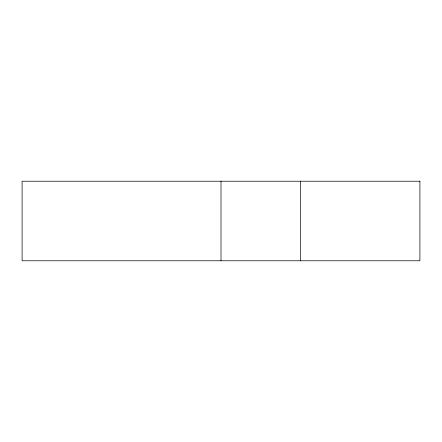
<?xml version="1.0" encoding="UTF-8"?>
<svg xmlns="http://www.w3.org/2000/svg" width="442" height="442" viewBox="0 0 442 442"><rect width="100%" height="100%" fill="white"/><g stroke="black" fill="none" stroke-linecap="round" stroke-linejoin="round"><path stroke-width="0.66" d="M300.56 181.22L300.56 260.78M221 181.22L221 260.78M419.9 181.22L22.1 181.22L22.1 260.78L419.9 260.78L419.9 181.22"/></g></svg>
